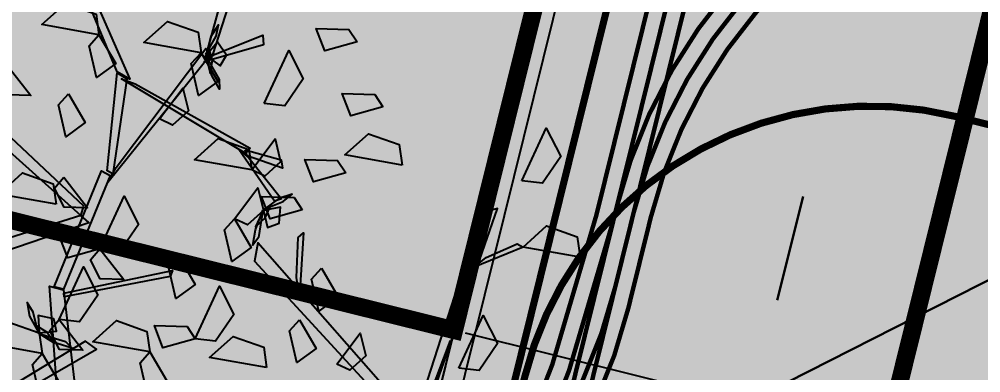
# Model space of a CAD drawing. Header units: metres. Extents: x 1851427 to 1852022, y 5183007 to 5183309.
# Drawn here: x 1851531.38 to 1851536.79, y 5183251.58 to 5183253.56 of the extents above; entities that cross this region are included whole.
import ezdxf

# ---------------------------------------------------------------- set-up
doc = ezdxf.new("R2010")
doc.units = ezdxf.units.M
doc.header["$LTSCALE"] = 2.5
doc.header["$PDMODE"] = 35
doc.header["$PDSIZE"] = 0.03
doc.linetypes.add('L5', pattern=[1.15, 0.8, -0.175, 0, -0.175])
doc.layers.get('0').update_dxf_attribs({"linetype": 'CONTINUOUS', "lineweight": 30})
doc.layers.get('Defpoints').update_dxf_attribs({"linetype": 'CONTINUOUS'})
for name, color, linetype, lineweight in [('PRO_PAR', 1, 'CONTINUOUS', 35), ('PRO_PL_AXES', 193, 'L5', 15), ('PRO_RES_EP', 5, 'CONTINUOUS', 15)]:
    doc.layers.add(name, color=color, linetype=linetype, lineweight=lineweight)
for name, color, linetype in [('PRO_PAR_HAC', 7, 'CONTINUOUS'), ('PRO_PL_AXES_3D', 7, 'CONTINUOUS'), ('PRO_RES_AEP', 130, 'CONTINUOUS'), ('PRO_RES_EU', 34, 'CONTINUOUS'), ('PRO_RES_TEL', 84, 'CONTINUOUS'), ('PRO_VOI_APLAT', 7, 'CONTINUOUS'), ('PRO_VOI_APLAT_CON', 6, 'CONTINUOUS'), ('PRO_VOI_BORDURES', 140, 'CONTINUOUS'), ('PRO_VOI_COTATION', 232, 'CONTINUOUS'), ('PRO_VOI_VEG', 81, 'CONTINUOUS'), ('TN_', 94, 'CONTINUOUS')]:
    doc.layers.add(name, color=color, linetype=linetype)
doc.layers.add('PRO_PAR_SURF', color=7, linetype='CONTINUOUS', lineweight=20, true_color=0x285a87)
doc.styles.add('Ecriture', font='')
doc.styles.get('Ecriture').set_extended_font_data('NewsGoth BT')
doc.dimstyles.new('Voirie', dxfattribs={"dimtxt": 0.8, "dimasz": 0.6, "dimexe": 0.18, "dimexo": 0.0625, "dimgap": 0, "dimtad": 0, "dimzin": 0, "dimdsep": 46, "dimtxsty": 'Ecriture', "dimcen": 0.04, "dimclrd": 256, "dimclre": 256, "dimclrt": 256, "dimaunit": 2, "dimadec": 3, "dimazin": 0, "dimtfac": 1, "dimtofl": 0, "dimtmove": 0, "dimatfit": 0, "dimfxl": 1, "dimtolj": 1, "dimtzin": 0, "dimlwd": -1, "dimarcsym": 0})

# ---------------------------------------------------------------- blocks, each defined once
blk = doc.blocks.new('arbre4')
at = {"layer": 'PRO_VOI_VEG', "color": 42, "linetype": 'ByBlock', "lineweight": -2, "extrusion": (-8.90758e-09, -0.83205, 0.5547), "elevation": 0.6378, "flags": 128}
blk.add_lwpolyline([(0.6069, 6.6058), (0.1869, 8.8979), (0.2311, 8.8979), (0.7027, 6.4836), (0.6069, 6.6058)], close=True, dxfattribs=at)
at = {"layer": 'PRO_VOI_VEG', "linetype": 'ByBlock', "lineweight": -2, "extrusion": (-0.095442, 0.360509, 0.92786), "flags": 128}
for points, elevation in [([(-1.3472, -0.2407), (-0.9391, -0.4854), (-1.1742, -0.5916), (-1.3783, -0.4162), (-1.3472, -0.2407)], 7.9878), ([(-2.0753, -0.305), (-1.6673, -0.5497), (-1.9024, -0.6559), (-2.1064, -0.4805), (-2.0753, -0.305)], 6.745), ([(-2.1517, 1.5734), (-1.7437, 1.3287), (-1.9788, 1.2225), (-2.1828, 1.3979), (-2.1517, 1.5734)], 8.679), ([(-3.3048, 1.1819), (-2.8967, 0.9372), (-3.1318, 0.831), (-3.3358, 1.0064), (-3.3048, 1.1819)], 6.7465), ([(-0.5771, 0.7835), (-0.1691, 0.5387), (-0.4041, 0.4325), (-0.6082, 0.608), (-0.5771, 0.7835)], 7.3946), ([(-4.4155, 3.0912), (-4.0075, 2.8464), (-4.2425, 2.7402), (-4.4466, 2.9157), (-4.4155, 3.0912)], 8.3666), ([(-0.0811, 2.3547), (0.3269, 2.11), (0.0919, 2.0038), (-0.1122, 2.1793), (-0.0811, 2.3547)], 8.365), ([(-0.902, 2.1407), (-0.4939, 1.896), (-0.729, 1.7898), (-0.933, 1.9652), (-0.902, 2.1407)], 7.1055), ([(-1.7462, 1.9018), (-1.3382, 1.6571), (-1.5732, 1.5509), (-1.7773, 1.7263), (-1.7462, 1.9018)], 5.3701)]:
    blk.add_lwpolyline(points, close=True, dxfattribs=dict(at, elevation=elevation))
at = {"layer": 'PRO_VOI_VEG', "color": 42, "linetype": 'ByBlock', "lineweight": -2, "extrusion": (2.18152e-08, -0.933257, 0.359211), "elevation": -1.1706, "flags": 128}
blk.add_lwpolyline([(1.3291, 5.8993), (1.4985, 7.2328), (1.5649, 7.1713), (1.3806, 5.8993), (1.3291, 5.8993)], close=True, dxfattribs=at)
at = {"layer": 'PRO_VOI_VEG', "color": 42, "linetype": 'ByBlock', "lineweight": -2, "extrusion": (-3.5711e-09, -0.72424, 0.689548), "elevation": 1.1883, "flags": 128}
blk.add_lwpolyline([(0.2606, 4.2618), (-0.9553, 6.179), (-0.9848, 5.9864), (0.2311, 4.1567), (0.2606, 4.2618)], close=True, dxfattribs=at)
at = {"layer": 'PRO_VOI_VEG', "linetype": 'ByBlock', "lineweight": -2, "extrusion": (0.843665, 0.223353, 0.488205), "flags": 128}
for points, elevation in [([(3.2022, 4.7049), (2.9398, 4.5992), (2.8839, 4.9754), (3.1448, 4.9175), (3.2022, 4.7049)], 4.1756), ([(2.7984, 4.9816), (2.5359, 4.8759), (2.48, 5.2521), (2.741, 5.1942), (2.7984, 4.9816)], 5.1647), ([(2.8346, 7.0183), (2.5721, 6.9125), (2.5162, 7.2887), (2.7772, 7.2309), (2.8346, 7.0183)], 5.0275), ([(1.4518, 4.4384), (1.1893, 4.3327), (1.1334, 4.7089), (1.3944, 4.651), (1.4518, 4.4384)], 4.6521), ([(1.3185, 6.8714), (1.056, 6.7657), (1.0001, 7.1419), (1.2611, 7.084), (1.3185, 6.8714)], 5.4133), ([(0.8487, 5.0602), (0.5862, 4.9545), (0.5303, 5.3307), (0.7913, 5.2728), (0.8487, 5.0602)], 5.6065), ([(0.5155, 5.4156), (0.253, 5.3098), (0.1971, 5.686), (0.4581, 5.6282), (0.5155, 5.4156)], 5.4586), ([(0.9347, 7.5005), (0.6722, 7.3948), (0.6163, 7.771), (0.8773, 7.7131), (0.9347, 7.5005)], 4.2887), ([(0.6636, 5.22), (0.4011, 5.1143), (0.3452, 5.4904), (0.6062, 5.4326), (0.6636, 5.22)], 3.9536)]:
    blk.add_lwpolyline(points, close=True, dxfattribs=dict(at, elevation=elevation))
at = {"layer": 'PRO_VOI_VEG', "color": 6, "linetype": 'ByBlock', "lineweight": -2, "extrusion": (0.848441, -0.507127, 0.151559), "elevation": 0.2619, "flags": 128}
blk.add_lwpolyline([(3.4551, 5.0929), (3.6122, 5.0468), (3.7025, 5.2026), (3.5906, 5.2852), (3.4551, 5.0929)], close=True, dxfattribs=at)
at = {"layer": 'PRO_VOI_VEG', "color": 42, "linetype": 'ByBlock', "lineweight": -2, "extrusion": (0.417587, -0.658071, 0.626549), "elevation": 1.647, "flags": 128}
blk.add_lwpolyline([(2.9051, 5.1849), (3.3051, 5.0154), (3.2631, 4.9096), (2.7996, 5.1878), (2.9051, 5.1849)], close=True, dxfattribs=at)
at = {"layer": 'PRO_VOI_VEG', "linetype": 'ByBlock', "lineweight": -2, "extrusion": (9.90252e-10, -0.872729, 0.488205), "flags": 128}
for points, elevation in [([(2.5448, 6.8717), (2.2823, 6.766), (2.2265, 7.1422), (2.4874, 7.0843), (2.5448, 6.8717)], 0.1427), ([(2.3763, 6.3628), (2.1138, 6.2571), (2.0579, 6.6333), (2.3189, 6.5754), (2.3763, 6.3628)], 1.0524)]:
    blk.add_lwpolyline(points, close=True, dxfattribs=dict(at, elevation=elevation))
at = {"layer": 'PRO_VOI_VEG', "linetype": 'ByBlock', "lineweight": -2, "extrusion": (4.78407e-09, -0.654654, 0.755929), "elevation": 4.0136, "flags": 128}
blk.add_lwpolyline([(-0.2727, 7.782), (-0.0997, 7.4395), (-0.2864, 7.4641), (-0.3542, 7.6724), (-0.2727, 7.782)], close=True, dxfattribs=at)
at = {"layer": 'PRO_VOI_VEG', "color": 42, "linetype": 'ByBlock', "lineweight": -2, "extrusion": (-1.10197e-08, -0.72424, 0.689548), "elevation": 1.1883, "flags": 128}
blk.add_lwpolyline([(0.5406, 4.682), (1.3291, 5.9864), (1.3585, 5.8988), (0.4669, 4.5157), (0.5406, 4.682)], close=True, dxfattribs=at)
at = {"layer": 'PRO_VOI_VEG', "color": 6, "linetype": 'ByBlock', "lineweight": -2, "extrusion": (-0.993162, 3.93212e-10, 0.116747), "elevation": -0.72, "flags": 128}
blk.add_lwpolyline([(-3.219, 5.2186), (-3.0674, 5.444), (-3.1709, 5.6585), (-3.2597, 5.5045), (-3.219, 5.2186)], close=True, dxfattribs=at)
at = {"layer": 'PRO_VOI_VEG', "color": 6, "linetype": 'ByBlock', "lineweight": -2, "extrusion": (0.872729, -8.4033e-09, 0.488205), "elevation": 3.6425, "flags": 128}
blk.add_lwpolyline([(3.2116, 3.7891), (3.1192, 3.5749), (3.2005, 3.458), (3.3114, 3.5895), (3.2116, 3.7891)], close=True, dxfattribs=at)
at = {"layer": 'PRO_VOI_VEG', "color": 6, "linetype": 'ByBlock', "lineweight": -2, "extrusion": (0.922965, 0.347782, 0.164872), "elevation": 3.1795, "flags": 128}
blk.add_lwpolyline([(2.5387, 4.6383), (2.3167, 4.5314), (2.2462, 4.7107), (2.372, 4.7649), (2.5387, 4.6383)], close=True, dxfattribs=at)
at = {"layer": 'PRO_VOI_VEG', "linetype": 'ByBlock', "lineweight": -2, "extrusion": (0.372929, 2.33269e-10, 0.92786), "elevation": 7.1277, "flags": 128}
blk.add_lwpolyline([(2.7924, 0.9618), (3.2004, 0.7171), (2.9653, 0.6109), (2.7613, 0.7863), (2.7924, 0.9618)], close=True, dxfattribs=at)
at = {"layer": 'PRO_VOI_VEG', "color": 42, "linetype": 'ByBlock', "lineweight": -2, "extrusion": (1.11052e-08, -0.906135, 0.422988), "elevation": -0.3535, "flags": 128}
blk.add_lwpolyline([(0.4669, 4.7934), (0.6069, 6.6321), (0.6806, 6.5022), (0.5111, 4.7235), (0.4669, 4.7934)], close=True, dxfattribs=at)
at = {"layer": 'PRO_VOI_VEG', "color": 42, "linetype": 'ByBlock', "lineweight": -2, "extrusion": (-0.84411, -0.221664, 0.488205), "elevation": 1.5587, "flags": 128}
blk.add_lwpolyline([(-2.7387, 5.8313), (-1.9502, 7.277), (-1.9207, 7.1799), (-2.8124, 5.6469), (-2.7387, 5.8313)], close=True, dxfattribs=at)
at = {"layer": 'PRO_VOI_VEG', "linetype": 'ByBlock', "lineweight": -2, "extrusion": (0.632852, 0.167542, 0.755929), "flags": 128}
for points, elevation in [([(2.4049, 2.8239), (2.5779, 2.4814), (2.3912, 2.5059), (2.3234, 2.7143), (2.4049, 2.8239)], 5.6831), ([(1.7768, 4.0294), (1.9498, 3.6869), (1.763, 3.7114), (1.6952, 3.9198), (1.7768, 4.0294)], 7.9396), ([(1.4518, 2.5915), (1.6248, 2.249), (1.438, 2.2735), (1.3702, 2.4819), (1.4518, 2.5915)], 5.8843), ([(0.0813, 2.9532), (0.2543, 2.6107), (0.0676, 2.6352), (-0.0002, 2.8436), (0.0813, 2.9532)], 6.9054)]:
    blk.add_lwpolyline(points, close=True, dxfattribs=dict(at, elevation=elevation))
at = {"layer": 'PRO_VOI_VEG', "linetype": 'ByBlock', "lineweight": -2, "extrusion": (9.90254e-10, -0.872729, 0.488205), "flags": 128}
for points, elevation in [([(2.7134, 6.2146), (2.4509, 6.1089), (2.395, 6.4851), (2.656, 6.4272), (2.7134, 6.2146)], 0.3901), ([(2.0053, 5.8362), (1.7428, 5.7305), (1.6869, 6.1067), (1.9479, 6.0488), (2.0053, 5.8362)], 1.0664)]:
    blk.add_lwpolyline(points, close=True, dxfattribs=dict(at, elevation=elevation))
at = {"layer": 'PRO_VOI_VEG', "color": 42, "linetype": 'ByBlock', "lineweight": -2, "extrusion": (-0.682446, -0.575232, 0.450971), "elevation": 0.7042, "flags": 128}
blk.add_lwpolyline([(-0.7719, 7.5011), (-0.3539, 7.4123), (-0.3803, 7.289), (-0.8761, 7.4795), (-0.7719, 7.5011)], close=True, dxfattribs=at)
at = {"layer": 'PRO_VOI_VEG', "color": 42, "linetype": 'ByBlock', "lineweight": -2, "extrusion": (-0.952135, -0.250031, 0.175849), "elevation": -0.8821, "flags": 128}
blk.add_lwpolyline([(-1.9502, 7.2915), (-1.7807, 8.7015), (-1.7144, 8.6364), (-1.8986, 7.2915), (-1.9502, 7.2915)], close=True, dxfattribs=at)
at = {"layer": 'PRO_VOI_VEG', "linetype": 'ByBlock', "lineweight": -2, "extrusion": (0.372929, -1.31216e-09, 0.92786), "flags": 128}
for points, elevation in [([(2.0191, -0.5888), (2.4272, -0.8335), (2.1921, -0.9397), (1.9881, -0.7643), (2.0191, -0.5888)], 8.6747), ([(1.185, 2.3312), (1.5931, 2.0864), (1.358, 1.9802), (1.154, 2.1557), (1.185, 2.3312)], 5.7831)]:
    blk.add_lwpolyline(points, close=True, dxfattribs=dict(at, elevation=elevation))
at = {"layer": 'PRO_VOI_VEG', "color": 42, "linetype": 'ByBlock', "lineweight": -2, "extrusion": (-2.05191e-09, -0.72424, 0.689548), "elevation": 1.1883, "flags": 128}
blk.add_lwpolyline([(-0.0268, 3.3513), (0.4227, 4.6557), (0.489, 4.5944), (0.0469, 3.3163), (-0.0268, 3.3513)], close=True, dxfattribs=at)
at = {"layer": 'PRO_VOI_VEG', "linetype": 'ByBlock', "lineweight": -2, "extrusion": (-2.51648e-10, -0.654654, 0.755929), "elevation": 2.7236, "flags": 128}
blk.add_lwpolyline([(0.1158, 5.4307), (0.2888, 5.0882), (0.102, 5.1127), (0.0343, 5.3211), (0.1158, 5.4307)], close=True, dxfattribs=at)
at = {"layer": 'PRO_VOI_VEG', "linetype": 'ByBlock', "lineweight": -2, "extrusion": (0.372929, 1.77869e-09, 0.92786), "elevation": 4.4081, "flags": 128}
blk.add_lwpolyline([(1.7262, 1.3818), (2.1342, 1.1371), (1.8991, 1.0309), (1.6951, 1.2063), (1.7262, 1.3818)], close=True, dxfattribs=at)
at = {"layer": 'PRO_VOI_VEG', "color": 6, "linetype": 'ByBlock', "lineweight": -2, "extrusion": (0.345853, -0.925967, 0.151559), "elevation": -0.3148, "flags": 128}
blk.add_lwpolyline([(2.2813, 6.0427), (2.4384, 5.9966), (2.5287, 6.1524), (2.4168, 6.235), (2.2813, 6.0427)], close=True, dxfattribs=at)
at = {"layer": 'PRO_VOI_VEG', "color": 42, "linetype": 'ByBlock', "lineweight": -2, "extrusion": (0.512659, -0.256321, 0.819439), "elevation": 2.7427, "flags": 128}
blk.add_lwpolyline([(1.8973, 2.7608), (0.6814, 4.5457), (0.6519, 4.3664), (1.8678, 2.6629), (1.8973, 2.7608)], close=True, dxfattribs=at)
at = {"layer": 'PRO_VOI_VEG', "color": 6, "linetype": 'ByBlock', "lineweight": -2, "extrusion": (0.938016, -0.304866, 0.164872), "elevation": 1.9755, "flags": 128}
blk.add_lwpolyline([(2.3671, 5.7028), (2.1451, 5.5959), (2.0746, 5.7752), (2.2005, 5.8294), (2.3671, 5.7028)], close=True, dxfattribs=at)
at = {"layer": 'PRO_VOI_VEG', "color": 6, "linetype": 'ByBlock', "lineweight": -2, "extrusion": (-0.775617, 0.620313, 0.116747), "elevation": 0.5861, "flags": 128}
blk.add_lwpolyline([(-2.5778, 5.9223), (-2.4262, 6.1478), (-2.5297, 6.3622), (-2.6185, 6.2083), (-2.5778, 5.9223)], close=True, dxfattribs=at)
at = {"layer": 'PRO_VOI_VEG', "color": 6, "linetype": 'ByBlock', "lineweight": -2, "extrusion": (0.681565, -0.545093, 0.488205), "elevation": 2.9977, "flags": 128}
blk.add_lwpolyline([(2.5704, 5.1253), (2.478, 4.9111), (2.5593, 4.7943), (2.6702, 4.9257), (2.5704, 5.1253)], close=True, dxfattribs=at)
at = {"layer": 'PRO_VOI_VEG', "linetype": 'ByBlock', "lineweight": -2, "extrusion": (9.90251e-10, -0.872729, 0.488205), "elevation": 1.405, "flags": 128}
blk.add_lwpolyline([(0.3618, 6.0473), (0.0993, 5.9416), (0.0435, 6.3178), (0.3044, 6.2599), (0.3618, 6.0473)], close=True, dxfattribs=at)
at = {"layer": 'PRO_VOI_VEG', "color": 42, "linetype": 'ByBlock', "lineweight": -2, "extrusion": (-0.662392, -0.292848, 0.689548), "elevation": 2.9811, "flags": 128}
blk.add_lwpolyline([(1.0027, 7.0133), (-0.2132, 8.9305), (-0.2426, 8.7379), (0.9732, 6.9083), (1.0027, 7.0133)], close=True, dxfattribs=at)
at = {"layer": 'PRO_VOI_VEG', "linetype": 'ByBlock', "lineweight": -2, "extrusion": (-2.5183e-10, -0.654654, 0.755929), "elevation": 2.3513, "flags": 128}
blk.add_lwpolyline([(0.3618, 4.3198), (0.5348, 3.9773), (0.3481, 4.0018), (0.2803, 4.2102), (0.3618, 4.3198)], close=True, dxfattribs=at)
at = {"layer": 'PRO_VOI_VEG', "color": 42, "linetype": 'ByBlock', "lineweight": -2, "extrusion": (-0.03707, -0.782086, 0.622067), "elevation": 3.7773, "flags": 128}
blk.add_lwpolyline([(1.8511, 7.1169), (1.8732, 7.6341), (1.9174, 7.6886), (1.8732, 6.8809), (1.8511, 7.1169)], close=True, dxfattribs=at)
at = {"layer": 'PRO_VOI_VEG', "color": 42, "linetype": 'ByBlock', "lineweight": -2, "extrusion": (-0.027137, -0.572523, 0.819439), "elevation": 5.6156, "flags": 128}
blk.add_lwpolyline([(2.7648, 4.287), (1.549, 6.0719), (1.5195, 5.8926), (2.7354, 4.1892), (2.7648, 4.287)], close=True, dxfattribs=at)
at = {"layer": 'PRO_VOI_VEG', "color": 42, "linetype": 'ByBlock', "lineweight": -2, "extrusion": (5.97316e-10, -0.83205, 0.5547), "elevation": 0.6002, "flags": 128}
blk.add_lwpolyline([(0.0469, 3.4149), (0.9311, 3.6216), (0.909, 3.537), (0.0469, 3.3586), (0.0469, 3.4149)], close=True, dxfattribs=at)
at = {"layer": 'PRO_VOI_VEG', "color": 42, "linetype": 'ByBlock', "lineweight": -2, "extrusion": (-0.798201, -0.35289, 0.488205), "elevation": 0.7885, "flags": 128}
blk.add_lwpolyline([(0.089, 9.0592), (0.1111, 9.6122), (0.1553, 9.6704), (0.1111, 8.8069), (0.089, 9.0592)], close=True, dxfattribs=at)
at = {"layer": 'PRO_VOI_VEG', "color": 42, "linetype": 'ByBlock', "lineweight": -2, "extrusion": (0, -0.83205, 0.5547), "elevation": 0.6002, "flags": 128}
blk.add_lwpolyline([(-0.0637, 1.2825), (-0.0637, 3.5277), (0.0469, 3.4619), (0.0985, 1.2825), (-0.0637, 1.2825)], close=True, dxfattribs=at)
at = {"layer": 'PRO_VOI_VEG', "color": 6, "linetype": 'ByBlock', "lineweight": -2, "extrusion": (0.964416, 0.216638, 0.151559), "elevation": 1.3615, "flags": 128}
blk.add_lwpolyline([(1.1174, 8.4542), (1.2745, 8.4081), (1.3649, 8.5639), (1.2529, 8.6465), (1.1174, 8.4542)], close=True, dxfattribs=at)
at = {"layer": 'PRO_VOI_VEG', "linetype": 'ByBlock', "lineweight": -2, "extrusion": (0.372929, 2.33305e-10, 0.92786), "elevation": 5.0928, "flags": 128}
blk.add_lwpolyline([(0.9499, 0.8922), (1.358, 0.6474), (1.1229, 0.5412), (0.9189, 0.7167), (0.9499, 0.8922)], close=True, dxfattribs=at)
at = {"layer": 'PRO_VOI_VEG', "color": 6, "linetype": 'ByBlock', "lineweight": -2, "extrusion": (0.632764, 0.601054, 0.488205), "elevation": 4.7318, "flags": 128}
blk.add_lwpolyline([(0.9088, 7.1776), (0.8164, 6.9635), (0.8977, 6.8466), (1.0086, 6.9781), (0.9088, 7.1776)], close=True, dxfattribs=at)
at = {"layer": 'PRO_VOI_VEG', "linetype": 'ByBlock', "lineweight": -2, "extrusion": (-2.51482e-10, -0.654654, 0.755929), "elevation": 1.6105, "flags": 128}
blk.add_lwpolyline([(-0.0063, 2.9624), (0.1667, 2.6198), (-0.0201, 2.6444), (-0.0878, 2.8528), (-0.0063, 2.9624)], close=True, dxfattribs=at)
at = {"layer": 'PRO_VOI_VEG', "color": 6, "linetype": 'ByBlock', "lineweight": -2, "extrusion": (-0.720083, -0.683996, 0.116747), "elevation": 0.3861, "flags": 128}
blk.add_lwpolyline([(-0.9162, 8.6017), (-0.7646, 8.8272), (-0.8681, 9.0416), (-0.9569, 8.8876), (-0.9162, 8.6017)], close=True, dxfattribs=at)
at = {"layer": 'PRO_VOI_VEG', "color": 6, "linetype": 'ByBlock', "lineweight": -2, "extrusion": (0.429668, 0.887808, 0.164872), "elevation": 2.3045, "flags": 128}
blk.add_lwpolyline([(0.6319, 8.3221), (0.4099, 8.2152), (0.3393, 8.3945), (0.4652, 8.4487), (0.6319, 8.3221)], close=True, dxfattribs=at)
at = {"layer": 'PRO_VOI_VEG', "linetype": 'ByBlock', "lineweight": -2, "extrusion": (9.90148e-10, -0.872729, 0.488205), "elevation": 0.4911, "flags": 128}
blk.add_lwpolyline([(1.0715, 2.8236), (0.809, 2.7179), (0.7531, 3.0941), (1.0141, 3.0363), (1.0715, 2.8236)], close=True, dxfattribs=at)
at = {"layer": 'PRO_VOI_VEG', "color": 42, "linetype": 'ByBlock', "lineweight": -2, "extrusion": (-0.798146, 0.353014, 0.488205), "elevation": 2.2142, "flags": 128}
blk.add_lwpolyline([(0.2567, 1.5814), (-0.9591, 3.7063), (-0.9886, 3.4928), (0.2273, 1.465), (0.2567, 1.5814)], close=True, dxfattribs=at)
at = {"layer": 'PRO_VOI_VEG', "linetype": 'ByBlock', "lineweight": -2, "extrusion": (0.372929, 2.33266e-10, 0.92786), "elevation": 8.7223, "flags": 128}
blk.add_lwpolyline([(0.5584, 0.0949), (0.9665, -0.1498), (0.7314, -0.256), (0.5273, -0.0805), (0.5584, 0.0949)], close=True, dxfattribs=at)
blk = doc.blocks.new('*D77')
at = {"layer": 'Defpoints', "color": 0, "transparency": 16777216}
for p in [(1851539.5241, 5183254.0206), (1851534.3419, 5183253.8964), (1851539.1949, 5183252.693)]:
    blk.add_point(p, dxfattribs=at)
at = {"layer": 'PRO_VOI_COTATION', "transparency": 16777216}
for p, q in [((1851534.0888, 5183255.3684), (1851533.5064, 5183255.5128)), ((1851540.1065, 5183253.8762), (1851540.6889, 5183253.7318))]:
    blk.add_line(p, q, dxfattribs=at)
at = {"layer": 'PRO_VOI_COTATION', "lineweight": -2, "transparency": 16777216}
for p, q in [((1851534.357, 5183253.957), (1851534.7145, 5183255.3987)), ((1851539.21, 5183252.7536), (1851539.5675, 5183254.1953))]:
    blk.add_line(p, q, dxfattribs=at)
at = {"layer": 'PRO_VOI_COTATION', "transparency": 16777216}
for points in [[(1851534.1128, 5183255.4655), (1851534.0647, 5183255.2713), (1851534.6711, 5183255.224)], [(1851540.1306, 5183253.9732), (1851540.0824, 5183253.7791), (1851539.5241, 5183254.0206)]]:
    blk.add_solid(points, dxfattribs=at)
at = {"layer": 'PRO_VOI_COTATION', "transparency": 16777216, "insert": (1851541.7566, 5183253.467), "char_height": 0.8, "attachment_point": 5, "rotation": 346.0733, "style": 'Ecriture'}
blk.add_mtext('\\A1;5.00', dxfattribs=at)
blk = doc.blocks.new('*D91')
at = {"lineweight": -2, "transparency": 16777216}
for p, q in [((1851514.3063, 5183256.5909), (1851512.7767, 5183252.5619)), ((1851533.8035, 5183251.7561), (1851531.4218, 5183245.483))]:
    blk.add_line(p, q, dxfattribs=at)
at = {"transparency": 16777216}
for p, q in [((1851513.4015, 5183252.5173), (1851520.7207, 5183249.7384)), ((1851530.9248, 5183245.8643), (1851523.6055, 5183248.6431))]:
    blk.add_line(p, q, dxfattribs=at)
for points in [[(1851513.437, 5183252.6108), (1851513.366, 5183252.4238), (1851512.8405, 5183252.7302)], [(1851530.9603, 5183245.9578), (1851530.8893, 5183245.7708), (1851531.4857, 5183245.6513)]]:
    blk.add_solid(points, dxfattribs=at)
at = {"layer": 'Defpoints', "color": 0, "transparency": 16777216}
for p in [(1851514.3285, 5183256.6493), (1851533.8257, 5183251.8146), (1851531.4857, 5183245.6513)]:
    blk.add_point(p, dxfattribs=at)
at = {"transparency": 16777216, "insert": (1851522.1631, 5183249.1908), "char_height": 0.8, "attachment_point": 5, "rotation": 339.21, "style": 'Ecriture'}
blk.add_mtext('\\A1;19.94', dxfattribs=at)
blk = doc.blocks.new('*D99')
at = {"transparency": 16777216}
for p, q in [((1851535.6417, 5183251.9824), (1851535.7861, 5183252.5648)), ((1851534.9268, 5183249.0994), (1851534.7824, 5183248.5171))]:
    blk.add_line(p, q, dxfattribs=at)
at = {"lineweight": -2, "transparency": 16777216}
for p, q in [((1851533.8864, 5183251.7995), (1851535.672, 5183251.3567)), ((1851533.4603, 5183250.0813), (1851535.2459, 5183249.6385))]:
    blk.add_line(p, q, dxfattribs=at)
at = {"transparency": 16777216}
for points in [[(1851535.7388, 5183251.9584), (1851535.5446, 5183252.0065), (1851535.4973, 5183251.4001)], [(1851535.0239, 5183249.0754), (1851534.8297, 5183249.1235), (1851535.0712, 5183249.6818)]]:
    blk.add_solid(points, dxfattribs=at)
at = {"layer": 'Defpoints', "color": 0, "transparency": 16777216}
for p in [(1851533.8257, 5183251.8146), (1851533.3996, 5183250.0963), (1851535.0712, 5183249.6818)]:
    blk.add_point(p, dxfattribs=at)
at = {"transparency": 16777216, "insert": (1851534.5073, 5183247.4078), "char_height": 0.8, "attachment_point": 5, "rotation": 256.0733, "style": 'Ecriture'}
blk.add_mtext('\\A1;1.77', dxfattribs=at)

msp = doc.modelspace()

# ---------------------------------------------------------------- hatches: boundary and pattern name
at = {"layer": 'PRO_PAR_HAC'}
h = msp.add_hatch(color=41, dxfattribs=at)
h.dxf.hatch_style = 1
h.paths.add_polyline_path([(1851538.9338, 5183251.64), (1851540.1372, 5183256.493), (1851535.2842, 5183257.6964), (1851533.8257, 5183251.8146), (1851514.3285, 5183256.6493), (1851520.1798, 5183275.941), (1851523.8674, 5183277.7796), (1851518.7433, 5183279.6573), (1851510.2941, 5183251.8868), (1851507.4752, 5183237.3927), (1851507.0065, 5183234.9827), (1851502.018, 5183220.8867), (1851502.0405, 5183220.8743), (1851503.3297, 5183224.5084), (1851507.8661, 5183237.2958), (1851533.7833, 5183230.8691), (1851534.9867, 5183235.7221)])
h = msp.add_hatch(color=94, dxfattribs=at)
h.dxf.hatch_style = 1
h.paths.add_polyline_path([(1851533.8257, 5183251.8146), (1851514.3285, 5183256.6493), (1851520.1798, 5183275.941), (1851523.8674, 5183277.7796), (1851518.7433, 5183279.6573), (1851512.7115, 5183259.832), (1851510.7761, 5183253.4709), (1851515.4065, 5183252.3226), (1851518.4347, 5183254.1475), (1851529.1114, 5183251.5), (1851530.9362, 5183248.4717), (1851533.3588, 5183249.9316)])
h = msp.add_hatch(color=174, dxfattribs=at)
h.dxf.hatch_style = 1
h.paths.add_polyline_path([(1851543.6207, 5183270.541), (1851523.8674, 5183277.7796), (1851520.1798, 5183275.941), (1851514.3285, 5183256.6493), (1851533.8257, 5183251.8146), (1851535.2842, 5183257.6964), (1851540.1372, 5183256.493)])
at = {"layer": 'PRO_VOI_APLAT'}
h = msp.add_hatch(color=81, dxfattribs=at)
h.dxf.hatch_style = 1
h.paths.add_polyline_path([(1851518.7433, 5183279.6573), (1851523.8674, 5183277.7796), (1851520.1798, 5183275.941), (1851514.3285, 5183256.6493), (1851533.8257, 5183251.8146), (1851533.3996, 5183250.0963), (1851530.977, 5183248.6365), (1851529.1885, 5183251.6045), (1851518.4154, 5183254.2759), (1851515.3872, 5183252.4511), (1851510.8111, 5183253.5858)])
h = msp.add_hatch(color=41, dxfattribs=at)
h.dxf.hatch_style = 1
h.paths.add_polyline_path([(1851510.8111, 5183253.5858), (1851513.2183, 5183252.9889), (1851513.1834, 5183252.8739), (1851515.4065, 5183252.3226), (1851518.4347, 5183254.1475), (1851529.1114, 5183251.5), (1851530.9362, 5183248.4717), (1851533.5041, 5183250.0192), (1851535.3718, 5183257.5511), (1851539.9919, 5183256.4054), (1851533.6957, 5183231.0144), (1851529.0756, 5183232.1601), (1851531.2802, 5183241.0508), (1851529.7328, 5183243.6187), (1851509.6544, 5183248.5976), (1851510.2941, 5183251.8868)])
at = {"layer": 'PRO_VOI_BORDURES'}
h = msp.add_hatch(color=256, dxfattribs=at)
h.dxf.hatch_style = 1
h.paths.add_polyline_path([(1851511.6556, 5183247.9777), (1851529.6557, 5183243.5142), (1851531.1518, 5183241.0314), (1851528.9302, 5183232.0725), (1851533.7833, 5183230.8691), (1851540.1372, 5183256.493), (1851535.2842, 5183257.6964), (1851533.3996, 5183250.0963), (1851530.977, 5183248.6365), (1851529.1885, 5183251.6045), (1851518.4154, 5183254.2759), (1851515.3872, 5183252.4511), (1851513.2183, 5183252.9889), (1851513.1834, 5183252.8739), (1851515.4065, 5183252.3226), (1851518.4347, 5183254.1475), (1851529.1114, 5183251.5), (1851530.9362, 5183248.4717), (1851533.5041, 5183250.0192), (1851535.3718, 5183257.5511), (1851539.9919, 5183256.4054), (1851533.6957, 5183231.0144), (1851529.0756, 5183232.1601), (1851531.2802, 5183241.0508), (1851529.7328, 5183243.6187), (1851511.696, 5183248.0913)])

# ---------------------------------------------------------------- linework, layer by layer
at = {"layer": 'PRO_PAR', "const_width": 0.1, "flags": 128}
msp.add_lwpolyline([(1851540.1372, 5183256.493), (1851535.2842, 5183257.6964), (1851533.8257, 5183251.8146), (1851514.3285, 5183256.6493)], dxfattribs=at)
at = {"layer": 'PRO_PAR_SURF', "flags": 128}
for points in [[(1851538.9338, 5183251.64), (1851540.1372, 5183256.493), (1851535.2842, 5183257.6964), (1851533.8257, 5183251.8146), (1851514.3285, 5183256.6493), (1851520.1798, 5183275.941), (1851523.8674, 5183277.7796), (1851518.7433, 5183279.6573), (1851510.2941, 5183251.8868), (1851507.4752, 5183237.3927), (1851507.0065, 5183234.9827), (1851502.018, 5183220.8867), (1851502.0405, 5183220.8743), (1851503.3297, 5183224.5084), (1851507.8661, 5183237.2958), (1851533.7833, 5183230.8691), (1851534.9867, 5183235.7221)], [(1851543.6207, 5183270.541), (1851523.8674, 5183277.7796), (1851520.1798, 5183275.941), (1851514.3285, 5183256.6493), (1851533.8257, 5183251.8146), (1851535.2842, 5183257.6964), (1851540.1372, 5183256.493)]]:
    msp.add_lwpolyline(points, close=True, dxfattribs=at)
at = {"layer": 'PRO_PL_AXES', "const_width": 0.1, "flags": 128}
msp.add_lwpolyline([(1851541.2596, 5183271.4062), (1851525.5358, 5183207.9962)], dxfattribs=at)
at = {"layer": 'PRO_PL_AXES_3D'}
msp.add_polyline3d([(1851541.2596, 5183271.4062, 302.7474), (1851539.626, 5183264.8185, 302.6547), (1851537.9179, 5183257.9303, 302.5447), (1851536.42, 5183251.8897, 302.4669), (1851534.7322, 5183245.0831, 302.3581), (1851533.1125, 5183238.5514, 302.1973), (1851531.6305, 5183232.5746, 302.0744), (1851529.1875, 5183222.7228, 301.7027), (1851528.4612, 5183219.7936, 301.6346), (1851526.3137, 5183211.1335, 301.5111), (1851526.0616, 5183210.1169, 301.4804), (1851525.6109, 5183208.2992, 301.7795), (1851525.5358, 5183207.9962, 301.918)], dxfattribs=at)
at = {"layer": 'PRO_RES_AEP', "const_width": 0.025, "flags": 128}
for points in [[(1851514.015, 5183254.4137), (1851514.5292, 5183254.1728, 0.048791), (1851516.3644, 5183253.5224), (1851531.0973, 5183249.8691, 0.414214), (1851534.7311, 5183252.0589), (1851536.6773, 5183259.9075)], [(1851513.9549, 5183254.1712, 0.034073), (1851516.218, 5183253.4557), (1851531.1702, 5183249.748, 0.414214), (1851534.8041, 5183251.9378), (1851534.9317, 5183252.4524, -0.260954), (1851536.8041, 5183254.4478), (1851542.2656, 5183256.1774)]]:
    msp.add_lwpolyline(points, format="xyb", dxfattribs=at)
at = {"layer": 'PRO_RES_EP', "const_width": 0.025, "flags": 128}
for points in [[(1851529.5503, 5183243.9215), (1851533.0567, 5183247.9609, 0.130173), (1851534.1735, 5183250.2256), (1851536.3349, 5183258.9421)], [(1851529.5503, 5183243.9215), (1851533.1269, 5183247.9167, 0.134542), (1851534.2705, 5183250.2016), (1851534.8347, 5183252.4765, -0.260954), (1851536.7739, 5183254.5432), (1851541.2809, 5183255.9704)]]:
    msp.add_lwpolyline(points, format="xyb", dxfattribs=at)
at = {"layer": 'PRO_RES_EU', "const_width": 0.025, "flags": 128}
for points in [[(1851526.6853, 5183242.3344), (1851532.0929, 5183247.9026, 0.132697), (1851534.6252, 5183252.4626), (1851535.9925, 5183257.9767)], [(1851526.6853, 5183242.3344), (1851532.1646, 5183247.8329, 0.132697), (1851534.7222, 5183252.4386), (1851534.7376, 5183252.5005, -0.260954), (1851536.7437, 5183254.6385), (1851540.2962, 5183255.7635)]]:
    msp.add_lwpolyline(points, format="xyb", dxfattribs=at)
at = {"layer": 'PRO_RES_TEL', "const_width": 0.04, "flags": 128}
for points in [[(1851534.2105, 5183257.0024), (1851534.2137, 5183257.0016, -0.414214), (1851535.1407, 5183255.4633), (1851531.9805, 5183242.7188)], [(1851539.9717, 5183252.1897), (1851536.6456, 5183253.0145, 0.414214), (1851534.223, 5183251.5546), (1851532.029, 5183242.7068)]]:
    msp.add_lwpolyline(points, format="xyb", dxfattribs=at)
at = {"layer": 'PRO_VOI_APLAT_CON', "flags": 128}
for points in [[(1851518.7433, 5183279.6573), (1851523.8674, 5183277.7796), (1851520.1798, 5183275.941), (1851514.3285, 5183256.6493), (1851533.8257, 5183251.8146), (1851533.3996, 5183250.0963), (1851530.977, 5183248.6365), (1851529.1885, 5183251.6045), (1851518.4154, 5183254.2759), (1851515.3872, 5183252.4511), (1851510.8111, 5183253.5858)], [(1851510.8111, 5183253.5858), (1851513.2183, 5183252.9889), (1851513.1834, 5183252.8739), (1851515.4065, 5183252.3226), (1851518.4347, 5183254.1475), (1851529.1114, 5183251.5), (1851530.9362, 5183248.4717), (1851533.5041, 5183250.0192), (1851535.3718, 5183257.5511), (1851539.9919, 5183256.4054), (1851533.6957, 5183231.0144), (1851529.0756, 5183232.1601), (1851531.2802, 5183241.0508), (1851529.7328, 5183243.6187), (1851509.6544, 5183248.5976), (1851510.2941, 5183251.8868)]]:
    msp.add_lwpolyline(points, close=True, dxfattribs=at)
at = {"layer": 'PRO_VOI_BORDURES', "flags": 128}
for points in [[(1851511.6556, 5183247.9777), (1851529.6557, 5183243.5142), (1851531.1518, 5183241.0314), (1851528.9302, 5183232.0725), (1851533.7833, 5183230.8691), (1851540.1372, 5183256.493), (1851535.2842, 5183257.6964), (1851533.3996, 5183250.0963), (1851530.977, 5183248.6365), (1851529.1885, 5183251.6045), (1851518.4154, 5183254.2759)], [(1851518.4347, 5183254.1475), (1851529.1114, 5183251.5), (1851530.9362, 5183248.4717), (1851533.5041, 5183250.0192), (1851535.3718, 5183257.5511), (1851539.9919, 5183256.4054), (1851533.6957, 5183231.0144), (1851529.0756, 5183232.1601), (1851531.2802, 5183241.0508), (1851529.7328, 5183243.6187), (1851511.696, 5183248.0913)]]:
    msp.add_lwpolyline(points, dxfattribs=at)
at = {"layer": 'TN_'}
for points in [[(1851527.2771, 5183247.2492, 302.71), (1851544.955, 5183256.2216, 302.24), (1851529.9419, 5183259.8671, 302.89)], [(1851527.2771, 5183247.2492, 302.71), (1851541.8968, 5183243.0015, 302.02), (1851544.955, 5183256.2216, 302.24)]]:
    msp.add_3dface(points, dxfattribs=at)

# ---------------------------------------------------------------- block references
at = {"layer": 'PRO_VOI_VEG', "xscale": 0.7, "yscale": 0.7, "rotation": 4.25280910832236}
msp.add_blockref('arbre4', (1851531.6709, 5183251.0471), dxfattribs=at)

# ---------------------------------------------------------------- dimensions: what is measured, and where the dimension line sits
dim = msp.add_linear_dim(base=(1851531.4857, 5183245.6513), p1=(1851514.3285, 5183256.6493), p2=(1851533.8257, 5183251.8146), angle=339.21, dimstyle='Voirie')
dim.commit()
dim.dimension.update_dxf_attribs({"geometry": '*D91', "text_midpoint": (1851522.1631, 5183249.1908)})
dim = msp.add_aligned_dim(p1=(1851533.8257, 5183251.8146), p2=(1851533.3996, 5183250.0963), distance=1.7222, dimstyle='Voirie')
dim.commit()
dim.dimension.update_dxf_attribs({"geometry": '*D99', "text_midpoint": (1851534.5073, 5183247.4078)})
at = {"layer": 'PRO_VOI_COTATION'}
dim = msp.add_linear_dim(base=(1851539.5241, 5183254.0206), p1=(1851534.3419, 5183253.8964), p2=(1851539.1949, 5183252.693), angle=346.0733, dimstyle='Voirie', dxfattribs=at)
dim.commit()
dim.dimension.update_dxf_attribs({"geometry": '*D77', "text_midpoint": (1851541.7566, 5183253.467), "dimtype": 161})

doc.saveas('drawing.dxf')
